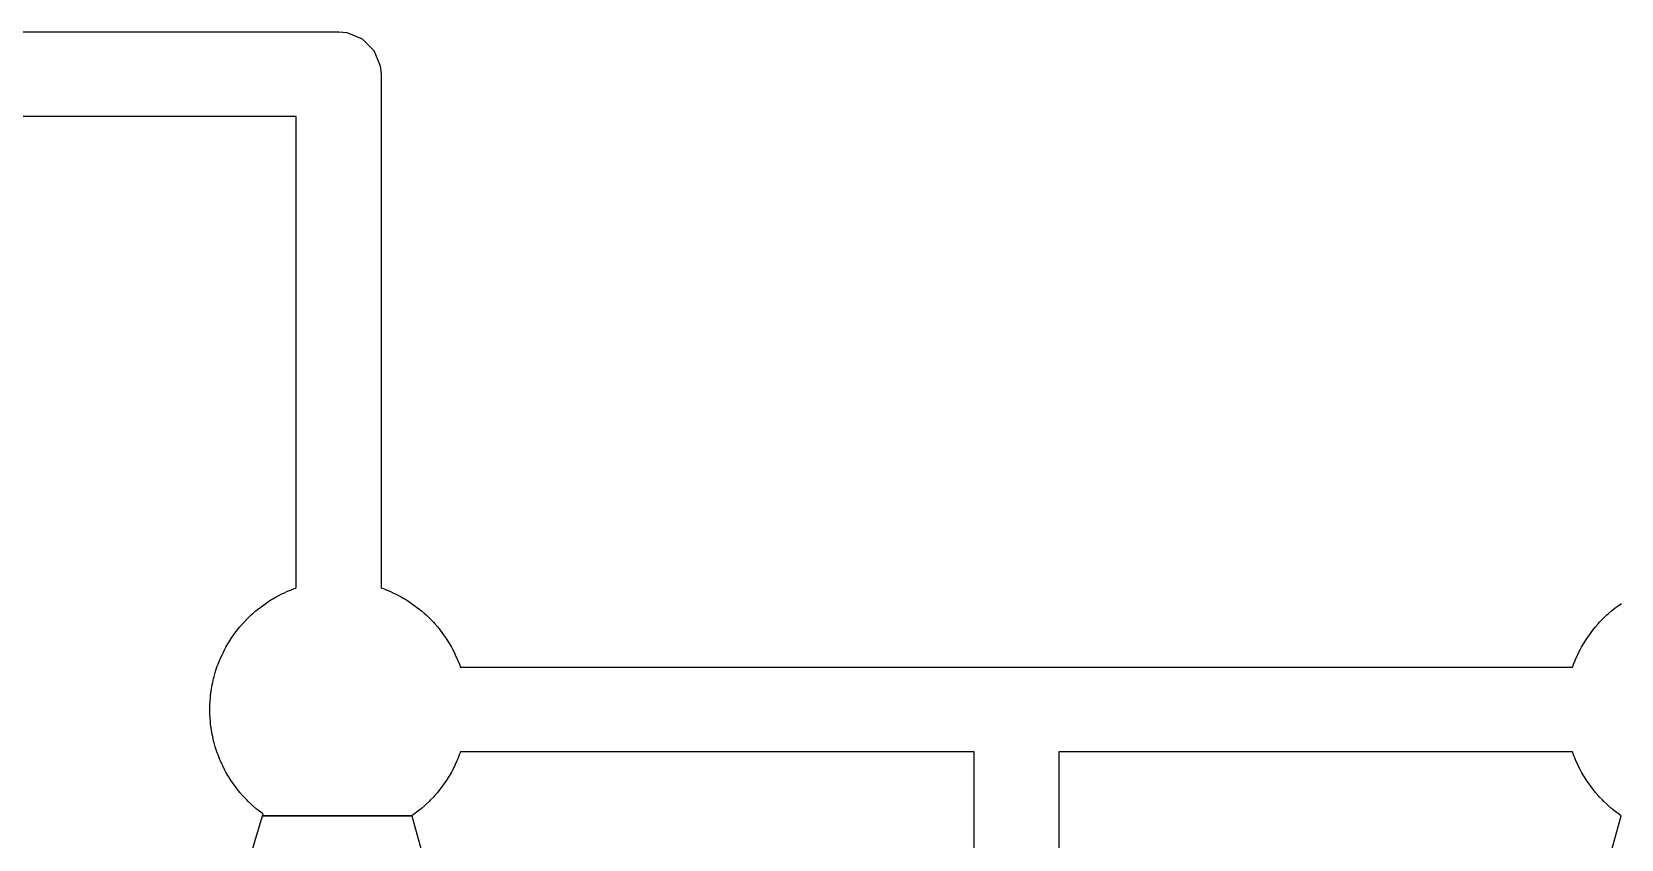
# Model space of a CAD drawing. Header units: millimetres. Extents: x 73.1 to 170.6, y -160.7 to -95.4.
# Drawn here: x 86.056 to 90.511, y -100.617 to -98.354 of the extents above; entities that cross this region are included whole.
import ezdxf

# ---------------------------------------------------------------- set-up
doc = ezdxf.new("R2010")
doc.units = ezdxf.units.MM
doc.layers.add('B.Silkscreen', color=31, linetype='CONTINUOUS', true_color=0xe8b2a7)

msp = doc.modelspace()

# ---------------------------------------------------------------- linework, layer by layer
at = {"layer": 'B.Silkscreen', "linetype": 'CONTINUOUS'}
for p, q in [((85.476592, -98.3544), (86.916507, -98.3544)), ((86.916507, -98.3544), (86.939671, -98.356681)), ((86.939671, -98.356681), (86.982474, -98.374411)), ((86.982474, -98.374411), (87.015233, -98.40717)), ((87.015233, -98.40717), (87.032963, -98.449973)), ((87.032963, -98.449973), (87.035244, -98.473137)), ((87.035244, -98.473137), (87.035244, -99.913055)), ((86.79777, -98.591874), (85.476594, -98.591874)), ((86.79777, -99.913058), (86.79777, -98.591874)), ((86.762576, -99.927396), (86.773095, -99.92264)), ((86.773095, -99.92264), (86.778708, -99.920266)), ((86.778708, -99.920266), (86.789496, -99.916015)), ((86.789496, -99.916015), (86.795189, -99.913932)), ((86.795189, -99.913932), (86.79777, -99.913058)), ((87.035244, -99.913055), (87.037803, -99.913921)), ((87.037803, -99.913921), (87.043564, -99.91603)), ((87.043564, -99.91603), (87.054342, -99.920281)), ((87.054342, -99.920281), (87.059923, -99.922642)), ((87.059923, -99.922642), (87.070441, -99.927398)), ((86.688989, -99.973667), (86.69796, -99.966616)), ((86.69796, -99.966616), (86.702749, -99.963035)), ((86.702749, -99.963035), (86.712061, -99.956418)), ((86.712061, -99.956418), (86.716926, -99.953132)), ((86.716926, -99.953132), (86.726557, -99.946954)), ((86.726557, -99.946954), (86.73172, -99.943818)), ((86.73172, -99.943818), (86.741668, -99.938102)), ((86.741668, -99.938102), (86.7469, -99.93526)), ((86.7469, -99.93526), (86.757139, -99.930015)), ((86.757139, -99.930015), (86.762576, -99.927396)), ((87.070441, -99.927398), (87.075852, -99.930004)), ((87.075852, -99.930004), (87.086096, -99.935249)), ((87.086096, -99.935249), (87.091364, -99.93811)), ((87.091364, -99.93811), (87.101309, -99.943826)), ((87.101309, -99.943826), (87.106444, -99.946945)), ((87.106444, -99.946945), (87.116078, -99.953123)), ((87.116078, -99.953123), (87.120967, -99.956425)), ((87.120967, -99.956425), (87.130277, -99.963042)), ((87.130277, -99.963042), (87.135061, -99.96662)), ((87.135061, -99.96662), (87.144031, -99.973671)), ((90.488575, -99.973671), (90.497545, -99.96662)), ((90.497545, -99.96662), (90.502329, -99.963042)), ((90.502329, -99.963042), (90.511639, -99.956425)), ((86.639695, -100.022178), (86.64716, -100.013552)), ((86.64716, -100.013552), (86.651212, -100.009095)), ((86.651212, -100.009095), (86.659077, -100.000854)), ((86.659077, -100.000854), (86.663156, -99.996774)), ((86.663156, -99.996774), (86.671392, -99.988913)), ((86.671392, -99.988913), (86.675817, -99.984889)), ((86.675817, -99.984889), (86.684443, -99.977418)), ((86.684443, -99.977418), (86.688989, -99.973667)), ((87.144031, -99.973671), (87.148626, -99.977465)), ((87.148626, -99.977465), (87.157242, -99.984936)), ((87.157242, -99.984936), (87.161548, -99.988851)), ((87.161548, -99.988851), (87.169796, -99.996712)), ((87.169796, -99.996712), (87.173951, -100.000865)), ((87.173951, -100.000865), (87.181814, -100.009106)), ((87.181814, -100.009106), (87.18586, -100.013558)), ((87.18586, -100.013558), (87.193324, -100.022184)), ((90.439282, -100.022184), (90.446746, -100.013558)), ((90.446746, -100.013558), (90.450792, -100.009106)), ((90.450792, -100.009106), (90.458655, -100.000865)), ((90.458655, -100.000865), (90.46281, -99.996712)), ((90.46281, -99.996712), (90.471058, -99.988851)), ((90.471058, -99.988851), (90.475364, -99.984936)), ((90.475364, -99.984936), (90.48398, -99.977465)), ((90.48398, -99.977465), (90.488575, -99.973671)), ((86.609232, -100.064303), (86.615407, -100.054666)), ((86.615407, -100.054666), (86.618765, -100.049695)), ((86.618765, -100.049695), (86.625386, -100.040388)), ((86.625386, -100.040388), (86.628933, -100.035647)), ((86.628933, -100.035647), (86.635981, -100.026681)), ((86.635981, -100.026681), (86.639695, -100.022178)), ((87.193324, -100.022184), (87.196986, -100.02662)), ((87.196986, -100.02662), (87.204043, -100.035586)), ((87.204043, -100.035586), (87.207699, -100.040475)), ((87.207699, -100.040475), (87.214308, -100.049782)), ((87.214308, -100.049782), (87.217565, -100.054605)), ((87.217565, -100.054605), (87.223748, -100.064242)), ((90.408858, -100.064242), (90.415041, -100.054605)), ((90.415041, -100.054605), (90.418298, -100.049782)), ((90.418298, -100.049782), (90.424907, -100.040475)), ((90.424907, -100.040475), (90.428563, -100.035586)), ((90.428563, -100.035586), (90.43562, -100.02662)), ((90.43562, -100.02662), (90.439282, -100.022184)), ((86.584953, -100.11077), (86.589709, -100.100254)), ((86.589709, -100.100254), (86.592321, -100.094833)), ((86.592321, -100.094833), (86.597564, -100.084597)), ((86.597564, -100.084597), (86.600433, -100.079316)), ((86.600433, -100.079316), (86.606154, -100.069369)), ((86.606154, -100.069369), (86.609232, -100.064303)), ((87.223748, -100.064242), (87.226874, -100.069385)), ((87.226874, -100.069385), (87.232593, -100.079332)), ((87.232593, -100.079332), (87.235461, -100.084614)), ((87.235461, -100.084614), (87.240702, -100.09485)), ((87.240702, -100.09485), (87.243326, -100.100298)), ((87.243326, -100.100298), (87.248077, -100.110814)), ((90.384529, -100.110814), (90.38928, -100.100298)), ((90.38928, -100.100298), (90.391904, -100.09485)), ((90.391904, -100.09485), (90.397145, -100.084614)), ((90.397145, -100.084614), (90.400013, -100.079332)), ((90.400013, -100.079332), (90.405732, -100.069385)), ((90.405732, -100.069385), (90.408858, -100.064242)), ((86.570645, -100.14989), (86.572519, -100.143861)), ((86.572519, -100.143861), (86.576256, -100.132835)), ((86.576256, -100.132835), (86.578315, -100.127211)), ((86.578315, -100.127211), (86.582566, -100.116417)), ((86.582566, -100.116417), (86.584953, -100.11077)), ((87.248077, -100.110814), (87.250415, -100.116343)), ((87.250415, -100.116343), (87.254674, -100.127137)), ((87.254674, -100.127137), (87.256785, -100.132901)), ((87.256785, -100.132901), (87.257652, -100.135463)), ((87.257652, -100.135463), (88.816305, -100.135463)), ((88.816305, -100.135463), (90.374954, -100.135463)), ((90.374954, -100.135463), (90.375821, -100.132901)), ((90.375821, -100.132901), (90.377932, -100.127137)), ((90.377932, -100.127137), (90.382191, -100.116343)), ((90.382191, -100.116343), (90.384529, -100.110814)), ((86.559956, -100.196319), (86.562042, -100.18462)), ((86.562042, -100.18462), (86.563311, -100.178425)), ((86.563311, -100.178425), (86.565971, -100.166938)), ((86.565971, -100.166938), (86.567455, -100.161164)), ((86.567455, -100.161164), (86.570645, -100.14989)), ((86.555647, -100.238831), (86.555968, -100.232534)), ((86.555968, -100.232534), (86.556891, -100.220477)), ((86.556891, -100.220477), (86.557511, -100.214375)), ((86.557511, -100.214375), (86.559016, -100.202492)), ((86.559016, -100.202492), (86.559956, -100.196319)), ((86.555336, -100.251052), (86.555647, -100.238831)), ((86.555336, -100.257347), (86.555336, -100.251052)), ((86.555647, -100.269571), (86.555336, -100.257347)), ((86.555968, -100.275871), (86.555647, -100.269571)), ((86.556891, -100.287925), (86.555968, -100.275871)), ((86.55751, -100.294023), (86.556891, -100.287925)), ((86.559015, -100.305908), (86.55751, -100.294023)), ((86.559959, -100.312098), (86.559015, -100.305908)), ((86.562045, -100.323789), (86.559959, -100.312098)), ((86.563307, -100.329953), (86.562045, -100.323789)), ((86.565967, -100.341447), (86.563307, -100.329953)), ((86.567457, -100.347243), (86.565967, -100.341447)), ((86.570647, -100.358515), (86.567457, -100.347243)), ((86.572512, -100.364519), (86.570647, -100.358515)), ((86.576249, -100.375551), (86.572512, -100.364519)), ((86.578332, -100.381237), (86.576249, -100.375551)), ((86.582583, -100.392019), (86.578332, -100.381237)), ((86.584953, -100.397623), (86.582583, -100.392019)), ((86.589709, -100.408139), (86.584953, -100.397623)), ((86.592308, -100.413534), (86.589709, -100.408139)), ((86.597551, -100.423776), (86.592308, -100.413534)), ((87.240716, -100.413517), (87.235475, -100.423759)), ((87.243326, -100.408095), (87.240716, -100.413517)), ((87.248077, -100.397579), (87.243326, -100.408095)), ((87.250398, -100.392093), (87.248077, -100.397579)), ((87.254657, -100.381311), (87.250398, -100.392093)), ((87.256791, -100.375484), (87.254657, -100.381311)), ((87.257652, -100.372937), (87.256791, -100.375484)), ((88.697568, -100.372937), (87.257652, -100.372937)), ((88.697568, -105.995109), (88.697568, -100.372937)), ((90.374954, -100.372937), (88.935042, -100.372937)), ((88.935042, -100.372937), (88.935042, -105.995109)), ((90.375815, -100.375484), (90.374954, -100.372937)), ((90.377949, -100.381311), (90.375815, -100.375484)), ((90.382208, -100.392093), (90.377949, -100.381311)), ((90.384529, -100.397579), (90.382208, -100.392093)), ((90.38928, -100.408095), (90.384529, -100.397579)), ((90.39189, -100.413517), (90.38928, -100.408095)), ((90.397131, -100.423759), (90.39189, -100.413517)), ((86.600436, -100.429088), (86.597551, -100.423776)), ((86.606157, -100.439034), (86.600436, -100.429088)), ((86.609248, -100.44412), (86.606157, -100.439034)), ((86.615423, -100.453752), (86.609248, -100.44412)), ((86.618725, -100.458642), (86.615423, -100.453752)), ((86.625346, -100.46796), (86.618725, -100.458642)), ((87.214348, -100.458555), (87.207739, -100.467873)), ((87.217549, -100.453813), (87.214348, -100.458555)), ((87.223732, -100.444181), (87.217549, -100.453813)), ((87.226871, -100.439018), (87.223732, -100.444181)), ((87.23259, -100.429072), (87.226871, -100.439018)), ((87.235475, -100.423759), (87.23259, -100.429072)), ((90.400016, -100.429072), (90.397131, -100.423759)), ((90.405735, -100.439018), (90.400016, -100.429072)), ((90.408874, -100.444181), (90.405735, -100.439018)), ((90.415057, -100.453813), (90.408874, -100.444181)), ((90.418258, -100.458555), (90.415057, -100.453813)), ((90.424867, -100.467873), (90.418258, -100.458555)), ((86.628895, -100.47271), (86.625346, -100.46796)), ((86.635943, -100.481685), (86.628895, -100.47271)), ((86.639774, -100.486326), (86.635943, -100.481685)), ((86.647239, -100.494935), (86.639774, -100.486326)), ((86.65118, -100.499269), (86.647239, -100.494935)), ((86.659045, -100.507516), (86.65118, -100.499269)), ((87.181845, -100.499257), (87.173982, -100.507504)), ((87.185781, -100.494929), (87.181845, -100.499257)), ((87.193245, -100.48632), (87.185781, -100.494929)), ((87.197023, -100.481745), (87.193245, -100.48632)), ((87.20408, -100.47277), (87.197023, -100.481745)), ((87.207739, -100.467873), (87.20408, -100.47277)), ((90.428526, -100.47277), (90.424867, -100.467873)), ((90.435583, -100.481745), (90.428526, -100.47277)), ((90.439361, -100.48632), (90.435583, -100.481745)), ((90.446825, -100.494929), (90.439361, -100.48632)), ((90.450761, -100.499257), (90.446825, -100.494929)), ((90.458624, -100.507504), (90.450761, -100.499257)), ((86.663145, -100.511617), (86.659045, -100.507516)), ((86.671381, -100.51948), (86.663145, -100.511617)), ((86.675848, -100.523542), (86.671381, -100.51948)), ((86.684474, -100.531008), (86.675848, -100.523542)), ((86.689016, -100.534753), (86.684474, -100.531008)), ((86.697987, -100.5418), (86.689016, -100.534753)), ((86.702699, -100.545324), (86.697987, -100.5418)), ((86.704763, -100.546792), (86.702699, -100.545324)), ((86.703361, -100.551466), (86.704763, -100.546792)), ((87.130327, -100.545317), (87.121683, -100.551466)), ((87.135035, -100.541796), (87.130327, -100.545317)), ((87.144005, -100.534749), (87.135035, -100.541796)), ((87.148595, -100.530961), (87.144005, -100.534749)), ((87.157211, -100.523495), (87.148595, -100.530961)), ((87.161559, -100.519543), (87.157211, -100.523495)), ((87.169807, -100.51168), (87.161559, -100.519543)), ((87.173982, -100.507504), (87.169807, -100.51168)), ((90.462799, -100.51168), (90.458624, -100.507504)), ((90.471047, -100.519543), (90.462799, -100.51168)), ((90.475395, -100.523495), (90.471047, -100.519543)), ((90.484011, -100.530961), (90.475395, -100.523495)), ((90.488601, -100.534749), (90.484011, -100.530961)), ((90.497571, -100.541796), (90.488601, -100.534749)), ((90.502279, -100.545317), (90.497571, -100.541796)), ((90.510922, -100.551466), (90.502279, -100.545317)), ((86.129656, -102.463822), (86.703361, -100.551466)), ((86.703361, -100.551466), (87.121683, -100.551466)), ((87.121683, -100.551466), (86.703361, -100.551466)), ((87.121683, -100.551466), (87.980403, -103.66435)), ((90.381661, -101.02004), (90.510922, -100.551466))]:
    msp.add_line(p, q, dxfattribs=at)

doc.saveas('drawing.dxf')
